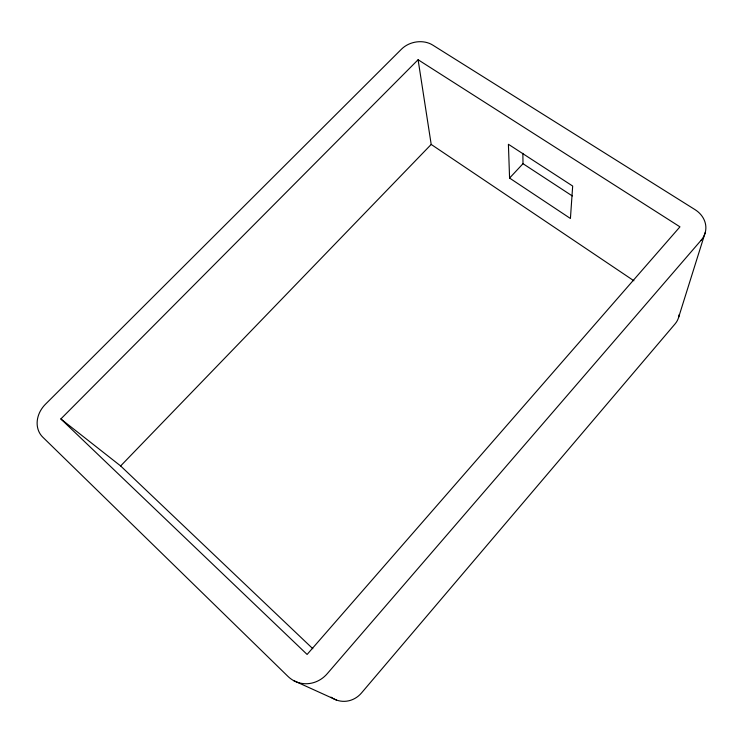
<?xml version="1.0" encoding="UTF-8"?>
<svg xmlns="http://www.w3.org/2000/svg" width="743" height="743" viewBox="0 0 743 743"><rect width="100%" height="100%" fill="white"/><g stroke="black" fill="none" stroke-linecap="round" stroke-linejoin="round"><path stroke-width="1.11" d="M678.684 317.15L705.218 232.587M509.577 178.069L508.407 144.281L572.677 186.047L570.42 218.488L509.577 178.069L522.998 163.692L522.868 153.364M60.852 418.95L120.635 465.945L431.2 144.439L418.095 59.737L60.852 418.95L307.11 654.453L679.956 226.838L418.095 59.737M293.782 680.681L336.356 700.008M522.998 163.692L572.324 195.966M431.2 144.439L633.918 280.789M120.635 465.945L312.812 648.695M679.167 314.67A21.881 19.16 8.2 0 1 675.099 323.874L361.479 692.987A24.417 22.987 -76.7 0 1 331.016 697.138M701.067 240.314L327.236 673.706A29.209 27.324 -69.4 0 1 287.968 676.409L42.76 437.135A25.541 21.463 -42.5 0 1 45.462 404.229L401.508 49.149A22.42 17.971 -12.4 0 1 432.695 45.063L694.984 209.61A25.847 21.835 5.4 0 1 701.067 240.314"/></g></svg>
